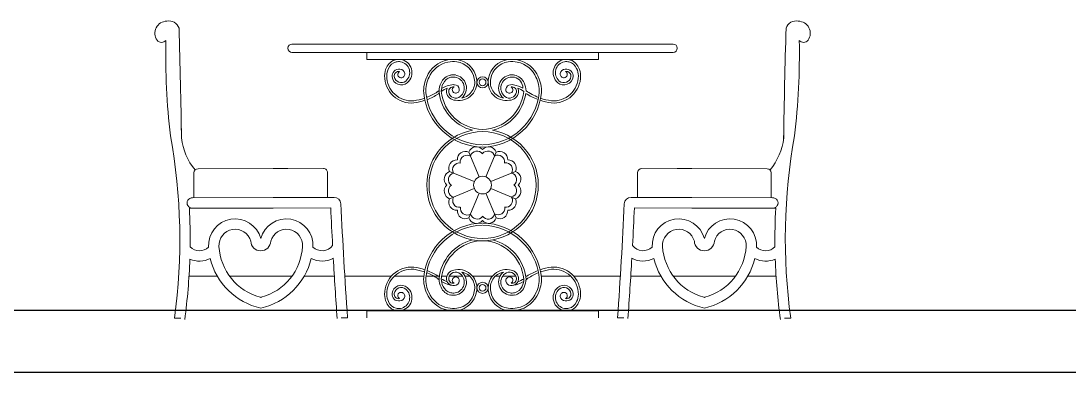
# Model space of a CAD drawing. Header units: millimetres. Extents: x 587797 to 2274247, y 1711 to 439204.
# Drawn here: x 982117 to 984601, y 287120 to 287953 of the extents above; entities that cross this region are included whole.
import ezdxf

# ---------------------------------------------------------------- set-up
doc = ezdxf.new("R2010")
doc.units = ezdxf.units.MM
doc.layers.add('finiture', color=7, linetype='Continuous', lineweight=20)

msp = doc.modelspace()

# ---------------------------------------------------------------- linework, layer by layer
for p, q in [((971939.651, 287266.983, 442.155), (991559.651, 287266.983, 442.155)), ((971939.651, 287266.983, 442.155), (991559.651, 287266.983, 442.155)), ((971939.651, 287119.666, 442.155), (1042638.019, 287119.666, 442.155))]:
    msp.add_line(p, q)
at = {"layer": 'finiture', "linetype": 'Continuous'}
for p, q in [((982759.208, 287898.287, 442.155), (983662.862, 287898.287, 442.155)), ((982936.395, 287878.599, 442.155), (982759.208, 287878.599, 442.155)), ((983485.675, 287878.599, 442.155), (983662.862, 287878.599, 442.155))]:
    msp.add_line(p, q, dxfattribs=at)
at = {"layer": 'finiture'}
for p, q in [((982936.395, 287861.803, 442.155), (982936.395, 287878.599, 442.155)), ((982936.395, 287878.599, 442.155), (983485.675, 287878.599, 442.155)), ((983485.675, 287861.803, 442.155), (983485.675, 287878.599, 442.155)), ((982936.395, 287861.803, 442.155), (983485.675, 287861.803, 442.155)), ((983178.728, 287641.564, 442.155), (983202.958, 287583.068, 442.155)), ((983243.342, 287641.564, 442.155), (983219.112, 287583.068, 442.155)), ((982536.564, 287602.354, 442.155), (982833.881, 287602.89, 442.155)), ((982714.754, 287602.622, 442.155), (982749.594, 287602.763, 442.155)), ((983885.507, 287602.354, 442.155), (983588.189, 287602.89, 442.155)), ((983707.317, 287602.622, 442.155), (983672.477, 287602.763, 442.155)), ((982526.823, 287533.433, 442.155), (982526.735, 287592.496, 442.155)), ((982843.829, 287533.998, 442.155), (982843.74, 287593.061, 442.155)), ((983133.039, 287595.875, 442.155), (983191.536, 287571.645, 442.155)), ((983289.031, 287595.875, 442.155), (983230.534, 287571.645, 442.155)), ((983578.242, 287533.998, 442.155), (983578.331, 287593.061, 442.155)), ((983895.247, 287533.433, 442.155), (983895.336, 287592.496, 442.155)), ((983133.039, 287531.262, 442.155), (983191.536, 287555.492, 442.155)), ((983289.031, 287531.262, 442.155), (983230.534, 287555.492, 442.155)), ((982714.857, 287533.716, 442.155), (982522.08, 287533.426, 442.155)), ((982714.857, 287533.716, 442.155), (982848.572, 287534.006, 442.155)), ((982848.572, 287534.006, 442.155), (982858.862, 287534.45, 442.155)), ((983202.958, 287544.07, 442.155), (983178.728, 287485.573, 442.155)), ((983243.342, 287485.573, 442.155), (983219.112, 287544.07, 442.155)), ((983573.498, 287534.006, 442.155), (983563.208, 287534.45, 442.155)), ((983707.213, 287533.716, 442.155), (983573.498, 287534.006, 442.155)), ((983707.213, 287533.716, 442.155), (983899.99, 287533.426, 442.155)), ((982714.894, 287509.107, 442.155), (982515.98, 287508.808, 442.155)), ((982714.894, 287509.107, 442.155), (982851.093, 287509.404, 442.155)), ((983707.176, 287509.107, 442.155), (983570.977, 287509.404, 442.155)), ((983707.176, 287509.107, 442.155), (983906.091, 287508.808, 442.155)), ((982515.166, 287347.038, 442.155), (982582.349, 287347.038, 442.155)), ((982611.67, 287347.038, 442.155), (982758.775, 287347.038, 442.155)), ((982788.096, 287347.038, 442.155), (982859.752, 287347.038, 442.155)), ((982884.407, 287347.038, 442.155), (982994.657, 287347.038, 442.155)), ((983001.867, 287347.038, 442.155), (983071.785, 287347.038, 442.155)), ((983077.053, 287347.038, 442.155), (983108.735, 287347.038, 442.155)), ((983114.033, 287347.038, 442.155), (983126.526, 287347.038, 442.155)), ((983132.112, 287347.038, 442.155), (983163.684, 287347.038, 442.155)), ((983169.667, 287347.038, 442.155), (983180.867, 287347.038, 442.155)), ((983187.964, 287347.038, 442.155), (983234.107, 287347.038, 442.155)), ((983234.107, 287347.038, 442.155), (983187.964, 287347.038, 442.155)), ((983252.404, 287347.038, 442.155), (983241.204, 287347.038, 442.155)), ((983289.958, 287347.038, 442.155), (983258.386, 287347.038, 442.155)), ((983420.203, 287347.038, 442.155), (983350.285, 287347.038, 442.155)), ((983537.663, 287347.038, 442.155), (983427.413, 287347.038, 442.155)), ((983633.975, 287347.038, 442.155), (983562.318, 287347.038, 442.155)), ((983810.4, 287347.038, 442.155), (983663.296, 287347.038, 442.155)), ((983906.905, 287347.038, 442.155), (983839.721, 287347.038, 442.155)), ((982936.395, 287265.334, 442.155), (982936.395, 287248.538, 442.155)), ((982936.395, 287265.334, 442.155), (983485.675, 287265.334, 442.155)), ((983485.675, 287265.334, 442.155), (983485.675, 287248.538, 442.155)), ((982480.6, 287247.895, 442.155), (982495.378, 287247.918, 442.155)), ((982890.909, 287248.601, 442.155), (982876.131, 287248.579, 442.155)), ((983531.161, 287248.601, 442.155), (983545.939, 287248.579, 442.155)), ((983941.47, 287247.895, 442.155), (983926.692, 287247.918, 442.155))]:
    msp.add_line(p, q, dxfattribs=at)
for centre, radius in [((983211.035, 287807.518, 442.155), 13.301), ((983211.035, 287807.518, 442.155), 8.068), ((983211.035, 287563.569, 442.155), 126.878), ((983211.035, 287563.569, 442.155), 21.106), ((983211.035, 287319.619, 442.155), 13.301), ((983211.035, 287319.619, 442.155), 8.068)]:
    msp.add_circle(centre, radius, dxfattribs=at)
for centre, radius, start, end in [((982462.608, 287923.971, 442.155), 28.565, 90, 215.652617), ((982468.215, 287928.912, 442.155), 24.28, 16.929295, 103.352293), ((983953.856, 287928.912, 442.155), 24.28, 76.647707, 163.070705), ((983959.463, 287923.971, 442.155), 28.565, 324.347383, 90), ((963709.671, 287377.437, 442.155), 18790.075, 0.9021102, 1.7050031), ((1002712.399, 287377.437, 442.155), 18790.075, 178.2949969, 179.0978898), ((982450.028, 287916.174, 442.155), 13.835, 219.786866, 317.823178), ((984085.97, 287872.974, 442.155), 1626.043, 178.805022, 186.797291), ((982336.101, 287872.974, 442.155), 1626.043, 353.202709, 1.194978), ((983972.043, 287916.174, 442.155), 13.835, 222.176822, 320.213134), ((983012.288, 287830.587, 442.155), 31.364, 101.151267, 157.404265), ((983012.288, 287830.587, 442.155), 26.132, 103.422277, 157.404265), ((983012.567, 287821.999, 442.155), 39.825, 83.160325, 100.569956), ((983012.567, 287821.999, 442.155), 34.592, 83.160325, 100.569956), ((983012.288, 287830.587, 442.155), 31.364, 310.065957, 81.936811), ((983012.288, 287830.587, 442.155), 26.132, 310.065957, 80.308004), ((983141.531, 287793.959, 442.155), 67.992, 101.151267, 157.404265), ((983141.463, 287794.01, 442.155), 62.677, 101.705971, 157.423148), ((983141.811, 287785.372, 442.155), 76.453, 83.160325, 100.569956), ((983141.811, 287785.372, 442.155), 71.22, 83.160325, 100.569956), ((983144.015, 287808.376, 442.155), 48.12, 9.444628, 82.504445), ((983144.015, 287808.376, 442.155), 53.353, 9.444628, 82.504445), ((983278.055, 287808.376, 442.155), 53.353, 97.495555, 170.555372), ((983278.055, 287808.376, 442.155), 48.12, 97.495555, 170.555372), ((983280.26, 287785.372, 442.155), 76.453, 79.430044, 96.839675), ((983280.26, 287785.372, 442.155), 71.22, 79.430044, 96.839675), ((983280.608, 287794.01, 442.155), 62.677, 22.576852, 78.294029), ((983280.539, 287793.959, 442.155), 67.992, 22.595735, 78.848733), ((983409.783, 287830.587, 442.155), 31.364, 98.063189, 229.934043), ((983409.783, 287830.587, 442.155), 26.132, 99.691996, 229.934043), ((983409.503, 287821.999, 442.155), 39.825, 79.430044, 96.839675), ((983409.503, 287821.999, 442.155), 34.592, 79.430044, 96.839675), ((983409.783, 287830.587, 442.155), 31.364, 22.595735, 78.848733), ((983409.783, 287830.587, 442.155), 26.132, 22.595735, 76.577723), ((983043.027, 287822.467, 442.155), 64.302, 179.472052, 274.736745), ((983022.665, 287823.06, 442.155), 43.937, 153.538622, 180), ((983043.027, 287822.467, 442.155), 59.069, 179.472052, 274.736745), ((983022.665, 287823.06, 442.155), 38.705, 153.538622, 180.230181), ((983012.283, 287822.587, 442.155), 15.99, 79.532739, 188.280594), ((983012.283, 287822.587, 442.155), 10.758, 79.532739, 188.280594), ((983017.932, 287826.19, 442.155), 7.894, 117.905286, 266.319642), ((983015.107, 287826.664, 442.155), 11.648, 7.435488, 89.601673), ((983017.986, 287827.039, 442.155), 8.744, 266.319642, 7.435488), ((983150.637, 287786.891, 442.155), 79.223, 153.42599, 183.260301), ((983141.531, 287793.959, 442.155), 31.364, 101.151267, 157.404265), ((983141.811, 287785.372, 442.155), 39.825, 83.160325, 100.569956), ((983141.531, 287793.959, 442.155), 31.364, 310.065957, 81.936811), ((983280.539, 287793.959, 442.155), 31.364, 98.063189, 229.934043), ((983280.26, 287785.372, 442.155), 39.825, 79.430044, 96.839675), ((983280.539, 287793.959, 442.155), 31.364, 22.595735, 78.848733), ((983271.433, 287786.891, 442.155), 79.223, 356.739699, 26.57401), ((983379.044, 287822.467, 442.155), 64.302, 265.263255, 0.527948), ((983379.044, 287822.467, 442.155), 59.069, 265.263255, 0.527948), ((983404.084, 287827.039, 442.155), 8.744, 172.564512, 273.680358), ((983406.963, 287826.664, 442.155), 11.648, 90.398327, 172.564512), ((983404.139, 287826.19, 442.155), 7.894, 273.680358, 62.094714), ((983409.787, 287822.587, 442.155), 15.99, 351.719406, 100.467261), ((983409.787, 287822.587, 442.155), 10.758, 351.719406, 100.467261), ((983399.405, 287823.06, 442.155), 38.705, 359.769819, 26.461378), ((983399.405, 287823.06, 442.155), 43.937, 0, 26.461378), ((983018.282, 287823.46, 442.155), 22.052, 188.280594, 310.065957), ((983018.282, 287823.46, 442.155), 16.819, 188.280594, 310.065957), ((983150.698, 287786.869, 442.155), 74.054, 153.423856, 183.07595), ((983151.909, 287786.432, 442.155), 43.937, 153.538622, 180), ((983151.909, 287786.432, 442.155), 38.705, 153.538622, 180.230181), ((983147.629, 287738.539, 442.155), 63.704, 95.496804, 122.210025), ((983141.531, 287793.959, 442.155), 26.132, 103.422277, 157.404265), ((983141.811, 287785.372, 442.155), 34.592, 83.160325, 100.569956), ((983141.526, 287785.959, 442.155), 15.99, 79.532739, 90), ((983144.35, 287790.036, 442.155), 11.648, 7.435488, 89.601673), ((983141.531, 287793.959, 442.155), 26.132, 310.065957, 80.308004), ((983154.376, 287807.518, 442.155), 43.358, 260.375161, 13.273445), ((983154.376, 287807.518, 442.155), 38.126, 281.459237, 13.273445), ((983267.694, 287807.518, 442.155), 43.358, 166.726555, 279.624839), ((983267.694, 287807.518, 442.155), 38.126, 166.726555, 258.540763), ((983280.539, 287793.959, 442.155), 26.132, 99.691996, 229.934043), ((983277.72, 287790.036, 442.155), 11.648, 90.398327, 172.564512), ((983280.26, 287785.372, 442.155), 34.592, 79.430044, 96.839675), ((983280.544, 287785.959, 442.155), 15.99, 75.334691, 100.467261), ((983274.442, 287738.539, 442.155), 63.704, 59.611886, 80.831495), ((983280.539, 287793.959, 442.155), 26.132, 358.973302, 76.577723), ((983270.162, 287786.432, 442.155), 43.937, 1.563269, 26.461378), ((983271.373, 287786.869, 442.155), 74.054, 356.92405, 26.576144), ((983403.789, 287823.46, 442.155), 22.052, 229.934043, 351.719406), ((983403.789, 287823.46, 442.155), 16.819, 229.934043, 351.719406), ((983213.487, 287796.287, 442.155), 142.624, 185.593843, 269.014903), ((983213.487, 287796.287, 442.155), 137.391, 185.593843, 268.67444), ((983027.058, 287902.85, 442.155), 140.802, 291.34735, 303.029989), ((983024.854, 287911.095, 442.155), 154.505, 290.656816, 301.640496), ((983103.093, 287785.9, 442.155), 1.308, 303.029989, 313.238733), ((983147.629, 287738.539, 442.155), 63.704, 128.448527, 133.238733), ((983105.219, 287780.67, 442.155), 1.308, 301.640496, 315.188263), ((983105.219, 287780.67, 442.155), 1.308, 301.640496, 315.188263), ((983147.629, 287738.539, 442.155), 58.471, 132.051221, 135.188263), ((983213.487, 287796.287, 442.155), 105.996, 185.593843, 255.757483), ((983213.487, 287796.287, 442.155), 100.763, 185.593843, 268.605591), ((983147.629, 287738.539, 442.155), 58.471, 110.275917, 125.992295), ((983141.526, 287785.959, 442.155), 15.99, 152.322396, 188.280594), ((983147.525, 287786.832, 442.155), 22.052, 188.280594, 268.486258), ((983141.526, 287785.959, 442.155), 10.758, 79.532739, 188.280594), ((983147.525, 287786.832, 442.155), 16.819, 188.280594, 310.065957), ((983147.629, 287738.539, 442.155), 58.471, 95.496804, 98.903199), ((983147.175, 287789.562, 442.155), 7.894, 117.905286, 266.319642), ((983147.23, 287790.411, 442.155), 8.744, 266.319642, 7.435488), ((983208.583, 287796.287, 442.155), 100.763, 271.394409, 354.053025), ((983208.583, 287796.287, 442.155), 142.624, 270.985097, 354.406157), ((983208.583, 287796.287, 442.155), 137.391, 271.32556, 354.406157), ((983208.583, 287796.287, 442.155), 105.996, 284.242517, 351.834817), ((983274.545, 287786.832, 442.155), 16.819, 229.934043, 351.719406), ((983274.841, 287790.411, 442.155), 8.744, 172.564512, 273.680358), ((983274.545, 287786.832, 442.155), 22.052, 271.513742, 351.719406), ((983274.895, 287789.562, 442.155), 7.894, 273.680358, 62.094714), ((983280.544, 287785.959, 442.155), 10.758, 351.719406, 100.467261), ((983280.544, 287785.959, 442.155), 15.99, 351.719406, 27.677604), ((983274.442, 287738.539, 442.155), 58.471, 54.007705, 69.724083), ((983397.216, 287911.095, 442.155), 154.505, 237.193321, 249.343184), ((983395.013, 287902.85, 442.155), 140.802, 234.915878, 248.65265), ((983027.058, 287902.85, 442.155), 140.802, 278.514397, 289.186596), ((983024.854, 287911.095, 442.155), 154.505, 278.741979, 288.701592), ((983146.908, 287763.48, 442.155), 1.308, 80.375161, 88.486258), ((983275.163, 287763.48, 442.155), 1.308, 91.513742, 99.624839), ((983397.216, 287911.095, 442.155), 154.505, 251.298408, 261.258021), ((983395.013, 287902.85, 442.155), 140.802, 250.813404, 261.485603), ((950955.208, 287271.175, 442.155), 31544.538, 0.7341172, 0.8101212), ((1015466.863, 287271.175, 442.155), 31544.538, 179.1898788, 179.2658828), ((981109.241, 287435.002, 442.155), 1384.065, 352.2306, 10.217737), ((982643.309, 287692.725, 442.155), 147.183, 186.784896, 219.365883), ((983211.035, 287563.569, 442.155), 132.111, 100.301769, 79.698231), ((983778.762, 287692.725, 442.155), 147.183, 320.634117, 353.215104), ((985312.83, 287435.002, 442.155), 1384.065, 169.782263, 187.7694), ((983196.718, 287635.547, 442.155), 18.969, 40.994413, 161.505587), ((983225.353, 287635.547, 442.155), 18.969, 18.494413, 139.005587), ((983150.015, 287604.341, 442.155), 18.969, 85.994413, 206.505587), ((983170.263, 287624.589, 442.155), 18.969, 63.494413, 184.005587), ((983174.075, 287618.415, 442.155), 15.972, 57.030783, 187.354617), ((983197.877, 287628.384, 442.155), 15.972, 34.530783, 164.854617), ((983223.682, 287628.486, 442.155), 15.972, 12.030783, 142.354617), ((983247.562, 287618.704, 442.155), 15.972, 349.530783, 119.854617), ((983251.808, 287624.589, 442.155), 18.969, 355.994413, 116.505587), ((983272.056, 287604.341, 442.155), 18.969, 333.494413, 94.005587), ((982536.578, 287592.511, 442.155), 9.844, 90.086094, 180.086094), ((982833.896, 287593.046, 442.155), 9.844, 0.086094, 90.086094), ((985407.062, 287679.558, 442.155), 2567.363, 181.775405, 181.77739), ((983155.899, 287600.096, 442.155), 15.972, 79.530783, 209.854617), ((983265.881, 287600.529, 442.155), 15.972, 327.030783, 97.354617), ((983588.174, 287593.046, 442.155), 9.844, 89.913906, 179.913906), ((981015.009, 287679.558, 442.155), 2567.363, 358.22261, 358.224595), ((983885.492, 287592.511, 442.155), 9.844, 359.913906, 89.913906), ((983139.057, 287577.886, 442.155), 18.969, 108.494413, 229.005587), ((983139.057, 287577.886, 442.155), 18.969, 108.494413, 229.005587), ((983146.118, 287576.216, 442.155), 15.972, 102.030783, 232.354617), ((983275.851, 287576.727, 442.155), 15.972, 304.530783, 74.854617), ((983283.014, 287577.886, 442.155), 18.969, 310.994413, 71.505587), ((983139.057, 287549.251, 442.155), 18.969, 130.994413, 251.505587), ((983139.057, 287549.251, 442.155), 18.969, 130.994413, 251.505587), ((983146.22, 287550.41, 442.155), 15.972, 124.530783, 254.854617), ((983275.952, 287550.922, 442.155), 15.972, 282.030783, 52.354617), ((983283.014, 287549.251, 442.155), 18.969, 288.494413, 49.005587), ((982522.838, 287521.123, 442.155), 12.327, 86.646888, 273.5253), ((982859.541, 287518.714, 442.155), 15.75, 2.557197, 92.470611), ((983150.015, 287522.796, 442.155), 18.969, 153.494413, 274.005587), ((983156.189, 287526.608, 442.155), 15.972, 147.030783, 277.354617), ((983266.171, 287527.042, 442.155), 15.972, 259.530783, 29.854617), ((983272.056, 287522.796, 442.155), 18.969, 265.994413, 26.505587), ((983562.529, 287518.714, 442.155), 15.75, 87.529389, 177.442803), ((983899.232, 287521.123, 442.155), 12.327, 266.4747, 93.353112), ((981109.241, 287435.002, 442.155), 1408.674, 359.259469, 3.003307), ((993271.22, 287983.712, 442.155), 10430.916, 182.6062165, 183.0973057), ((993271.22, 287983.712, 442.155), 10406.307, 182.5571974, 184.0508013), ((983170.263, 287502.548, 442.155), 18.969, 175.994413, 296.505587), ((983174.508, 287508.433, 442.155), 15.972, 169.530783, 299.854617), ((983247.996, 287508.722, 442.155), 15.972, 237.030783, 7.354617), ((983251.808, 287502.548, 442.155), 18.969, 243.494413, 4.005587), ((973150.851, 287983.712, 442.155), 10406.307, 355.9491987, 357.4428026), ((973150.851, 287983.712, 442.155), 10430.916, 356.9026943, 357.3937835), ((985312.83, 287435.002, 442.155), 1408.674, 176.996693, 180.740531), ((982624.42, 287420.234, 442.155), 62.987, 15.133905, 183.439212), ((982746.025, 287420.234, 442.155), 62.987, 356.560788, 164.866095), ((983196.718, 287491.59, 442.155), 18.969, 198.494413, 319.005587), ((983198.388, 287498.651, 442.155), 15.972, 192.030783, 322.354617), ((983224.194, 287498.753, 442.155), 15.972, 214.530783, 344.854617), ((983225.353, 287491.59, 442.155), 18.969, 220.994413, 341.505587), ((983676.046, 287420.234, 442.155), 62.987, 15.133905, 183.439212), ((983797.65, 287420.234, 442.155), 62.987, 356.560788, 164.866095), ((982624.42, 287420.234, 442.155), 38.378, 15.133905, 183.439212), ((982746.025, 287420.234, 442.155), 38.378, 356.560788, 164.866095), ((983213.487, 287330.85, 442.155), 142.624, 91.32556, 174.406157), ((983213.487, 287330.85, 442.155), 137.391, 91.32556, 174.406157), ((983208.583, 287330.85, 442.155), 137.391, 5.593843, 88.67444), ((983208.583, 287330.85, 442.155), 142.624, 5.593843, 88.67444), ((983676.046, 287420.234, 442.155), 38.378, 15.133905, 183.439212), ((983797.65, 287420.234, 442.155), 38.378, 356.560788, 164.866095), ((982685.222, 287431.27, 442.155), 23.777, 182.45073, 357.54927), ((983213.487, 287330.85, 442.155), 105.996, 104.242517, 174.406157), ((983213.487, 287330.85, 442.155), 100.763, 91.394409, 174.406157), ((983208.583, 287330.85, 442.155), 100.763, 5.593843, 88.605591), ((983208.583, 287330.85, 442.155), 105.996, 5.593843, 75.757483), ((983736.848, 287431.27, 442.155), 23.777, 182.45073, 357.54927), ((982539.846, 287438.964, 442.155), 31.267, 225.154261, 313.952285), ((982719.435, 287425.944, 442.155), 133.564, 183.439212, 254.576423), ((982651.01, 287425.944, 442.155), 133.564, 285.423577, 356.560788), ((982830.599, 287438.964, 442.155), 31.267, 226.047715, 322.914247), ((983591.472, 287438.964, 442.155), 31.267, 217.085753, 313.952285), ((983771.061, 287425.944, 442.155), 133.564, 183.439212, 254.576423), ((983702.635, 287425.944, 442.155), 133.564, 285.423577, 356.560788), ((983882.224, 287438.964, 442.155), 31.267, 226.047715, 314.845739), ((981109.241, 287435.002, 442.155), 1408.674, 352.2306, 358.084486), ((982539.846, 287438.964, 442.155), 55.875, 246.008809, 297.391391), ((982719.435, 287425.944, 442.155), 158.173, 193.375381, 257.508195), ((982651.01, 287425.944, 442.155), 158.173, 282.491805, 346.624619), ((982830.599, 287438.964, 442.155), 55.875, 242.608609, 298.456902), ((993271.22, 287983.712, 442.155), 10430.916, 183.2638327, 184.0508013), ((973150.851, 287983.712, 442.155), 10430.916, 355.9491987, 356.7361673), ((983591.472, 287438.964, 442.155), 55.875, 241.543098, 297.391391), ((983771.061, 287425.944, 442.155), 158.173, 193.375381, 257.508195), ((983702.635, 287425.944, 442.155), 158.173, 282.491805, 346.624619), ((983882.224, 287438.964, 442.155), 55.875, 242.608609, 293.991191), ((985312.83, 287435.002, 442.155), 1408.674, 181.915514, 187.7694), ((983043.027, 287304.67, 442.155), 64.302, 85.263255, 180.527948), ((983043.027, 287304.67, 442.155), 59.069, 85.263255, 180.527948), ((983027.058, 287224.287, 442.155), 140.802, 70.813404, 81.485603), ((983024.854, 287216.042, 442.155), 154.505, 71.298408, 81.258021), ((983027.058, 287224.287, 442.155), 140.802, 56.970011, 68.65265), ((983024.854, 287216.042, 442.155), 154.505, 58.359504, 69.343184), ((983147.525, 287340.305, 442.155), 22.052, 91.513742, 171.719406), ((983147.525, 287340.305, 442.155), 16.819, 49.934043, 171.719406), ((983141.531, 287333.178, 442.155), 31.364, 278.063189, 49.934043), ((983141.531, 287333.178, 442.155), 26.132, 279.691996, 49.934043), ((983146.908, 287363.657, 442.155), 1.308, 271.513742, 279.624839), ((983154.376, 287319.619, 442.155), 43.358, 346.726555, 99.624839), ((983154.376, 287319.619, 442.155), 38.126, 346.726555, 78.540763), ((983267.694, 287319.619, 442.155), 43.358, 80.375161, 193.273445), ((983267.694, 287319.619, 442.155), 38.126, 101.459237, 193.273445), ((983280.539, 287333.178, 442.155), 31.364, 130.065957, 261.936811), ((983280.539, 287333.178, 442.155), 26.132, 130.065957, 260.308004), ((983274.545, 287340.305, 442.155), 16.819, 8.280594, 130.065957), ((983275.163, 287363.657, 442.155), 1.308, 260.375161, 268.486258), ((983274.545, 287340.305, 442.155), 22.052, 8.280594, 88.486258), ((983397.216, 287216.042, 442.155), 154.505, 110.656816, 121.640496), ((983395.013, 287224.287, 442.155), 140.802, 111.34735, 123.029989), ((983397.216, 287216.042, 442.155), 154.505, 98.741979, 108.701592), ((983395.013, 287224.287, 442.155), 140.802, 98.514397, 109.186596), ((983379.044, 287304.67, 442.155), 64.302, 359.472052, 94.736745), ((983379.044, 287304.67, 442.155), 59.069, 359.472052, 94.736745), ((983018.282, 287303.677, 442.155), 22.052, 49.934043, 171.719406), ((983150.637, 287340.246, 442.155), 79.223, 176.739699, 206.57401), ((983150.698, 287340.268, 442.155), 74.054, 176.92405, 206.576144), ((983103.093, 287341.237, 442.155), 1.308, 46.761267, 56.970011), ((983147.629, 287388.598, 442.155), 63.704, 226.761267, 231.551473), ((983105.219, 287346.467, 442.155), 1.308, 44.811737, 58.359504), ((983105.219, 287346.467, 442.155), 1.308, 44.811737, 58.359504), ((983147.629, 287388.598, 442.155), 58.471, 224.811737, 227.948779), ((983151.909, 287340.705, 442.155), 43.937, 180, 206.461378), ((983151.909, 287340.705, 442.155), 38.705, 179.769819, 206.461378), ((983147.629, 287388.598, 442.155), 58.471, 234.007705, 249.724083), ((983147.629, 287388.598, 442.155), 63.704, 237.789975, 264.503196), ((983141.526, 287341.178, 442.155), 15.99, 171.719406, 280.467261), ((983141.526, 287341.178, 442.155), 10.758, 171.719406, 280.467261), ((983147.175, 287337.575, 442.155), 7.894, 93.680358, 242.094714), ((983144.35, 287337.101, 442.155), 11.648, 270.398327, 352.564512), ((983147.23, 287336.726, 442.155), 8.744, 352.564512, 93.680358), ((983274.841, 287336.726, 442.155), 8.744, 86.319642, 187.435488), ((983277.72, 287337.101, 442.155), 11.648, 187.435488, 269.601673), ((983274.895, 287337.575, 442.155), 7.894, 297.905286, 86.319642), ((983280.544, 287341.178, 442.155), 15.99, 259.532739, 8.280594), ((983280.544, 287341.178, 442.155), 10.758, 259.532739, 8.280594), ((983274.442, 287388.598, 442.155), 63.704, 279.168505, 302.210025), ((983274.442, 287388.598, 442.155), 58.471, 290.275917, 305.992295), ((983270.162, 287340.705, 442.155), 38.705, 333.538622, 0.230181), ((983270.162, 287340.705, 442.155), 43.937, 333.538622, 0), ((983274.442, 287388.598, 442.155), 58.471, 312.051221, 315.188263), ((983274.442, 287388.598, 442.155), 63.704, 308.448527, 313.238733), ((983316.851, 287346.467, 442.155), 1.308, 121.640496, 135.188263), ((983316.851, 287346.467, 442.155), 1.308, 121.640496, 135.188263), ((983318.978, 287341.237, 442.155), 1.308, 123.029989, 133.238733), ((983271.373, 287340.268, 442.155), 74.054, 333.423856, 3.07595), ((983271.433, 287340.246, 442.155), 79.223, 333.42599, 3.260301), ((983403.789, 287303.677, 442.155), 22.052, 8.280594, 130.065957), ((983022.665, 287304.077, 442.155), 43.937, 180, 206.461378), ((983022.665, 287304.077, 442.155), 38.705, 179.769819, 206.461378), ((983012.283, 287304.55, 442.155), 15.99, 171.719406, 280.467261), ((983012.283, 287304.55, 442.155), 10.758, 171.719406, 280.467261), ((983018.282, 287303.677, 442.155), 16.819, 49.934043, 171.719406), ((983017.932, 287300.947, 442.155), 7.894, 93.680358, 242.094714), ((983012.288, 287296.55, 442.155), 31.364, 278.063189, 49.934043), ((983012.288, 287296.55, 442.155), 26.132, 279.691996, 49.934043), ((983017.986, 287300.098, 442.155), 8.744, 352.564512, 93.680358), ((983141.531, 287333.178, 442.155), 67.992, 202.595735, 258.848733), ((983141.463, 287333.127, 442.155), 62.677, 202.576852, 258.294029), ((983141.531, 287333.178, 442.155), 31.364, 202.595735, 258.848733), ((983141.531, 287333.178, 442.155), 26.132, 202.595735, 256.577723), ((983141.811, 287341.766, 442.155), 39.825, 259.430044, 276.839675), ((983141.811, 287341.766, 442.155), 34.592, 259.430044, 276.839675), ((983144.015, 287318.761, 442.155), 48.12, 277.495555, 350.555372), ((983144.015, 287318.761, 442.155), 53.353, 277.495555, 350.555372), ((983278.055, 287318.761, 442.155), 53.353, 189.444628, 262.504445), ((983278.055, 287318.761, 442.155), 48.12, 189.444628, 262.504445), ((983280.26, 287341.766, 442.155), 39.825, 263.160325, 280.569956), ((983280.26, 287341.766, 442.155), 34.592, 263.160325, 280.569956), ((983280.539, 287333.178, 442.155), 26.132, 283.422277, 337.404265), ((983280.539, 287333.178, 442.155), 31.364, 281.151267, 337.404265), ((983280.608, 287333.127, 442.155), 62.677, 281.705971, 337.423148), ((983280.539, 287333.178, 442.155), 67.992, 281.151267, 337.404265), ((983409.783, 287296.55, 442.155), 31.364, 130.065957, 261.936811), ((983409.783, 287296.55, 442.155), 26.132, 130.065957, 260.308004), ((983403.789, 287303.677, 442.155), 16.819, 8.280594, 130.065957), ((983404.084, 287300.098, 442.155), 8.744, 86.319642, 187.435488), ((983404.139, 287300.947, 442.155), 7.894, 297.905286, 86.319642), ((983409.787, 287304.55, 442.155), 15.99, 259.532739, 8.280594), ((983409.787, 287304.55, 442.155), 10.758, 259.532739, 8.280594), ((983399.405, 287304.077, 442.155), 38.705, 333.538622, 0.230181), ((983399.405, 287304.077, 442.155), 43.937, 333.538622, 0), ((982685.222, 287301.934, 442.155), 4.922, 254.576423, 285.423577), ((983012.288, 287296.55, 442.155), 31.364, 202.595735, 258.848733), ((983012.288, 287296.55, 442.155), 26.132, 202.595735, 256.577723), ((983015.107, 287300.474, 442.155), 11.648, 270.398327, 352.564512), ((983406.963, 287300.474, 442.155), 11.648, 187.435488, 269.601673), ((983409.783, 287296.55, 442.155), 26.132, 283.422277, 337.404265), ((983409.783, 287296.55, 442.155), 31.364, 281.151267, 337.404265), ((983736.848, 287301.934, 442.155), 4.922, 254.576423, 285.423577), ((983012.567, 287305.138, 442.155), 39.825, 259.430044, 276.839675), ((983012.567, 287305.138, 442.155), 34.592, 259.430044, 276.839675), ((983141.811, 287341.766, 442.155), 76.453, 259.430044, 276.839675), ((983141.811, 287341.766, 442.155), 71.22, 259.430044, 276.839675), ((983280.26, 287341.766, 442.155), 76.453, 263.160325, 280.569956), ((983280.26, 287341.766, 442.155), 71.22, 263.160325, 280.569956), ((983409.503, 287305.138, 442.155), 39.825, 263.160325, 280.569956), ((983409.503, 287305.138, 442.155), 34.592, 263.160325, 280.569956)]:
    msp.add_arc(centre, radius, start, end, dxfattribs=at)
at = {"layer": 'finiture', "linetype": 'Continuous'}
for centre, start, end in [((982759.208, 287888.443, 442.155), 90, 270), ((983662.862, 287888.443, 442.155), 270, 90)]:
    msp.add_arc(centre, 9.844, start, end, dxfattribs=at)

doc.saveas('drawing.dxf')
